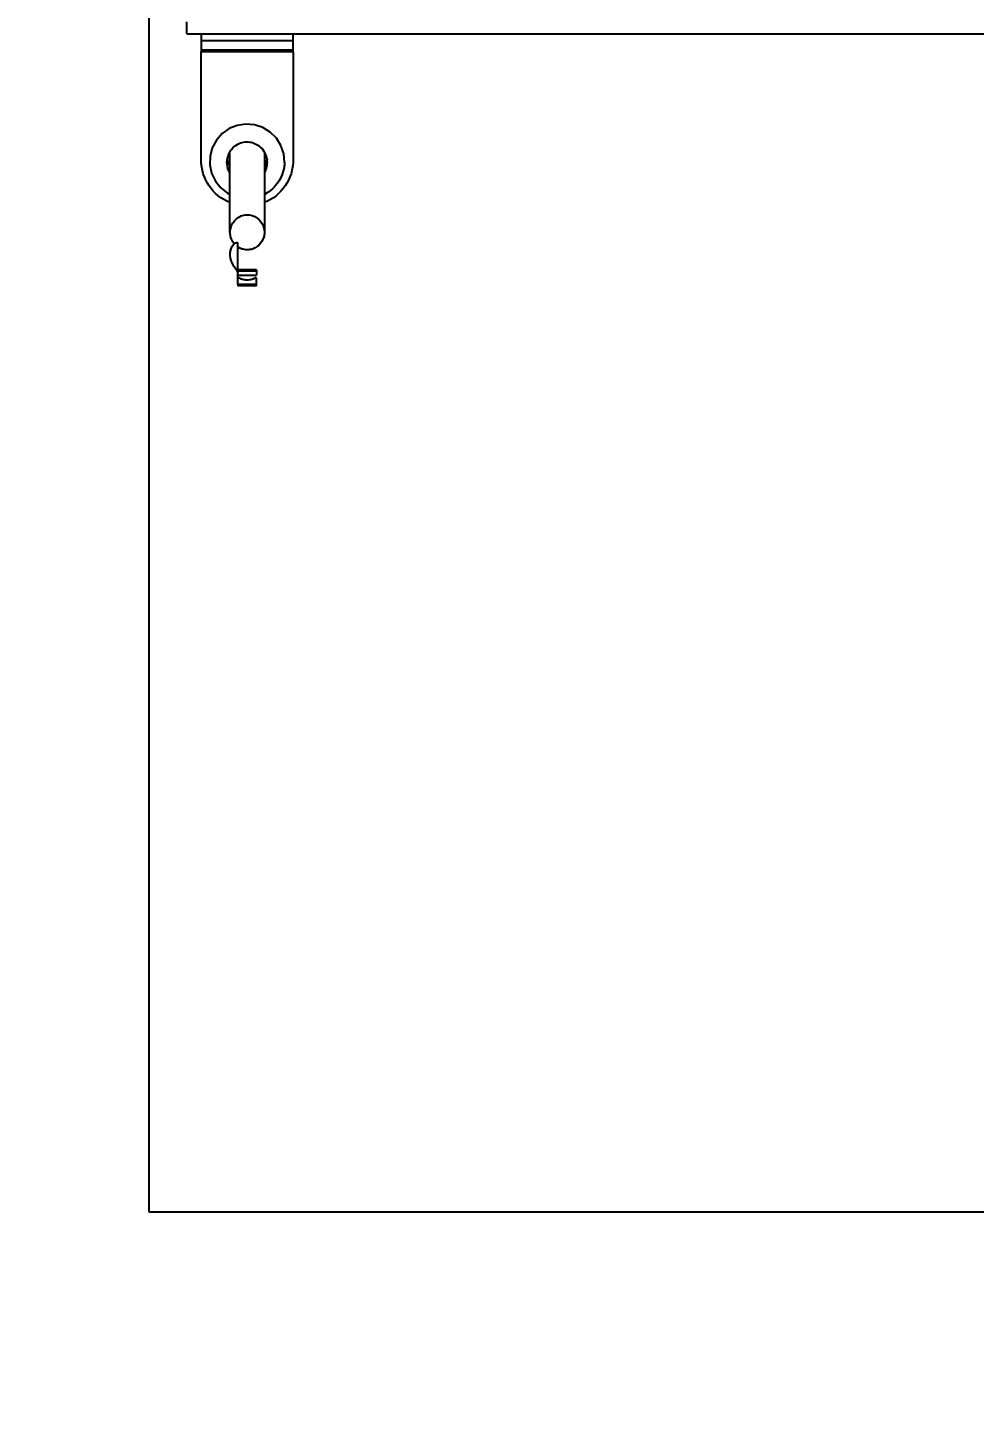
# Model space of a CAD drawing. Header units: centimetres. Extents: x 405564 to 502064, y 46284 to 60634.
# Drawn here: x 454301.14 to 454317.6, y 52484.61 to 52508.87 of the extents above; entities that cross this region are included whole.
import ezdxf
from ezdxf import colors
from ezdxf.entities.mleader import LeaderData, LeaderLine
from ezdxf.math import Vec2, Vec3
from ezdxf.xclip import XClip

# ---------------------------------------------------------------- set-up
doc = ezdxf.new("R2010")
doc.units = ezdxf.units.CM
doc.header["$XCLIPFRAME"] = 0
for name, pattern in [('3+1_3b$0$DASHED', [0.25, 0.125, -0.125]), ('DASHED', [19.05, 12.7, -6.35]), ('SLD-2点鎖線', [12.7, 6.35, -1.27, 1.27, -1.27, 1.27, -1.27]), ('SLD-実線', [0])]:
    doc.linetypes.add(name, pattern=pattern)
doc.layers.get('0').update_dxf_attribs({"color": 8, "lineweight": 9})
for name, color, linetype, lineweight in [('---___EB_draft00_ALTYAPI_helikoptermania', 8, 'Continuous', 0), ('0-KRCN-MİMARİ-220526', 8, 'Continuous', 9), ('OL_Ic', 8, 'Continuous', 9)]:
    doc.layers.add(name, color=color, linetype=linetype, lineweight=lineweight)
for name, color, linetype in [('---___EB_draft03_cihazlar', 8, 'Continuous'), ('---___EB_rev', 8, 'Continuous'), ('AS_DUV', 8, 'Continuous'), ('AS_PYZ_BINA', 8, 'Continuous')]:
    doc.layers.add(name, color=color, linetype=linetype)
doc.styles.add('Normal_ITL', font='swissi.ttf')
doc.styles.add('OLCU50', font='arial.ttf', dxfattribs={"width": 0.5, "height": 12})
doc.dimstyles.new('olcu 50', dxfattribs={"dimscale": 0.5, "dimtxt": 12, "dimasz": 0.5, "dimexe": 0, "dimexo": 0, "dimgap": 2, "dimtad": 1, "dimdec": 1, "dimrnd": 0.5, "dimdsep": 46, "dimtxsty": 'OLCU50', "dimblk1": 'SOL', "dimblk2": 'SAG', "dimsah": 1, "dimcen": 0, "dimse1": 1, "dimse2": 1, "dimadec": 0, "dimazin": 0, "dimtfac": 0.008, "dimtdec": 1, "dimtix": 1, "dimtmove": 2, "dimatfit": 3, "dimldrblk": 'SOL', "dimfxl": 1, "dimtolj": 1, "dimarcsym": 0})

# ---------------------------------------------------------------- blocks, each defined once
blk = doc.blocks.new('SMD Dizgi Makinesi')
at = {"layer": '---___EB_draft03_cihazlar', "linetype": 'SLD-実線'}
for p, q in [((275446.577, -39867.496), (275446.577, -39837.953)), ((275444.34, -39865.794), (275444.49, -39865.808)), ((275446.264, -39865.643), (275444.38, -39865.643)), ((275446.264, -39865.643), (275446.264, -39867.246)), ((275446.264, -39865.643), (275446.577, -39865.643)), ((275446.296, -39867.246), (275446.296, -39865.643)), ((275446.453, -39865.643), (275446.453, -39867.246)), ((275444.49, -39865.808), (275444.633, -39865.856)), ((275444.633, -39865.856), (275444.761, -39865.936)), ((275444.761, -39865.936), (275444.867, -39866.043)), ((275444.516, -39866.144), (275443.119, -39866.144)), ((275444.867, -39866.043), (275444.945, -39866.172)), ((275444.945, -39866.172), (275444.992, -39866.316)), ((275442.191, -39866.284), (275442.214, -39866.284)), ((275442.191, -39866.284), (275442.191, -39866.605)), ((275442.214, -39866.284), (275442.214, -39866.605)), ((275442.214, -39866.284), (275442.336, -39866.284)), ((275442.378, -39866.605), (275442.378, -39866.284)), ((275442.445, -39866.284), (275442.378, -39866.284)), ((275442.445, -39866.284), (275442.445, -39866.605)), ((275442.453, -39866.284), (275442.453, -39866.605)), ((275442.472, -39866.284), (275442.453, -39866.284)), ((275442.472, -39866.284), (275442.472, -39866.605)), ((275445.005, -39866.466), (275444.982, -39866.616)), ((275444.992, -39866.316), (275445.005, -39866.466)), ((275442.214, -39866.605), (275442.191, -39866.605)), ((275442.214, -39866.605), (275442.323, -39866.605)), ((275442.323, -39866.605), (275442.83, -39866.605)), ((275442.83, -39866.605), (275442.923, -39866.605)), ((275443.119, -39866.745), (275444.516, -39866.745)), ((275443.803, -39866.784), (275443.781, -39866.745)), ((275444.16, -39866.745), (275444.235, -39866.779)), ((275444.281, -39866.745), (275444.355, -39866.779)), ((275444.926, -39866.756), (275444.839, -39866.879)), ((275444.982, -39866.616), (275444.926, -39866.756)), ((275443.896, -39866.903), (275443.803, -39866.784)), ((275444.013, -39866.997), (275443.896, -39866.903)), ((275444.15, -39867.062), (275444.013, -39866.997)), ((275444.235, -39866.779), (275444.349, -39866.795)), ((275444.355, -39866.779), (275444.4, -39866.79)), ((275444.726, -39866.979), (275444.593, -39867.051)), ((275444.839, -39866.879), (275444.726, -39866.979)), ((275444.297, -39867.093), (275444.15, -39867.062)), ((275444.448, -39867.089), (275444.297, -39867.093)), ((275444.38, -39867.246), (275446.264, -39867.246)), ((275444.593, -39867.051), (275444.448, -39867.089)), ((275446.577, -39867.246), (275446.264, -39867.246)), ((275446.577, -39867.496), (275446.783, -39867.496))]:
    blk.add_line(p, q, dxfattribs=at)
at = {"layer": '---___EB_draft03_cihazlar', "linetype": 'SLD-2点鎖線'}
for p, q in [((275446.577, -39867.496), (275446.577, -39837.953)), ((275444.34, -39865.794), (275444.49, -39865.808)), ((275446.264, -39865.643), (275444.38, -39865.643)), ((275446.264, -39865.643), (275446.577, -39865.643)), ((275446.264, -39865.643), (275446.264, -39867.246)), ((275446.296, -39867.246), (275446.296, -39865.643)), ((275446.453, -39865.643), (275446.453, -39867.246)), ((275444.49, -39865.808), (275444.633, -39865.856)), ((275444.633, -39865.856), (275444.761, -39865.936)), ((275444.761, -39865.936), (275444.867, -39866.043)), ((275444.516, -39866.144), (275443.119, -39866.144)), ((275444.867, -39866.043), (275444.945, -39866.172)), ((275444.945, -39866.172), (275444.992, -39866.316)), ((275442.191, -39866.284), (275442.191, -39866.605)), ((275442.191, -39866.284), (275442.214, -39866.284)), ((275442.214, -39866.284), (275442.214, -39866.605)), ((275442.214, -39866.284), (275442.336, -39866.284)), ((275442.378, -39866.605), (275442.378, -39866.284)), ((275442.445, -39866.284), (275442.378, -39866.284)), ((275442.445, -39866.284), (275442.445, -39866.605)), ((275442.453, -39866.284), (275442.453, -39866.605)), ((275442.472, -39866.284), (275442.453, -39866.284)), ((275442.472, -39866.284), (275442.472, -39866.605)), ((275445.005, -39866.466), (275444.982, -39866.616)), ((275444.992, -39866.316), (275445.005, -39866.466)), ((275442.214, -39866.605), (275442.191, -39866.605)), ((275442.214, -39866.605), (275442.323, -39866.605)), ((275442.323, -39866.605), (275442.83, -39866.605)), ((275442.83, -39866.605), (275442.923, -39866.605)), ((275443.119, -39866.745), (275444.516, -39866.745)), ((275443.803, -39866.784), (275443.781, -39866.745)), ((275444.16, -39866.745), (275444.235, -39866.779)), ((275444.281, -39866.745), (275444.355, -39866.779)), ((275444.926, -39866.756), (275444.839, -39866.879)), ((275444.982, -39866.616), (275444.926, -39866.756)), ((275443.896, -39866.903), (275443.803, -39866.784)), ((275444.013, -39866.997), (275443.896, -39866.903)), ((275444.15, -39867.062), (275444.013, -39866.997)), ((275444.235, -39866.779), (275444.349, -39866.795)), ((275444.355, -39866.779), (275444.4, -39866.79)), ((275444.726, -39866.979), (275444.593, -39867.051)), ((275444.839, -39866.879), (275444.726, -39866.979)), ((275444.297, -39867.093), (275444.15, -39867.062)), ((275444.448, -39867.089), (275444.297, -39867.093)), ((275444.38, -39867.246), (275446.264, -39867.246)), ((275444.593, -39867.051), (275444.448, -39867.089)), ((275446.577, -39867.246), (275446.264, -39867.246)), ((275446.577, -39867.496), (275446.783, -39867.496))]:
    blk.add_line(p, q, dxfattribs=at)
at = {"layer": '---___EB_draft03_cihazlar', "color": 1, "linetype": '3+1_3b$0$DASHED', "ltscale": 150}
blk.add_lwpolyline([(275341.077, -39731.157), (275757.077, -39731.157), (275757.077, -39868.157), (275341.077, -39868.157), (275341.077, -39731.157)], dxfattribs=at)
at = {"layer": '---___EB_draft03_cihazlar', "color": 1}
blk.add_lwpolyline([(275426.077, -39731.157), (275672.077, -39731.157), (275672.077, -39868.157), (275426.077, -39868.157), (275426.077, -39731.157)], dxfattribs=at)
at = {"layer": '---___EB_draft03_cihazlar', "linetype": 'SLD-実線'}
for centre, major_axis, start_param, end_param in [((275444.389, -39866.42), (-0.801, 0), 4.723375, 5.920142), ((275444.362, -39866.421), (-0.647, 0), 4.746045, 5.826262), ((275443.128, -39866.444), (-0.31, 0), 4.740306, 6.846879), ((275443.119, -39866.442), (-0.307, 0), 0.855569, 4.710572), ((275444.337, -39866.447), (-0.359, 0), 1.604229, 5.226821), ((275444.461, -39866.425), (-0.342, 0), 4.892094, 5.269936), ((275442.609, -39866.445), (-0.319, 0), 5.738517, 6.827854), ((275444.389, -39866.469), (-0.801, 0), 0.363043, 1.559811)]:
    blk.add_ellipse(centre, major_axis=major_axis, ratio=0.969208, start_param=start_param, end_param=end_param, dxfattribs=at)
at = {"layer": '---___EB_draft03_cihazlar', "linetype": 'SLD-2点鎖線'}
for centre, major_axis, start_param, end_param in [((275444.389, -39866.42), (-0.801, 0), 4.723375, 5.920142), ((275444.362, -39866.421), (-0.647, 0), 4.746045, 5.826262), ((275443.128, -39866.444), (-0.31, 0), 4.740306, 6.846879), ((275443.119, -39866.442), (-0.307, 0), 0.855569, 4.710572), ((275444.337, -39866.447), (-0.359, 0), 1.604229, 5.226821), ((275444.461, -39866.425), (-0.342, 0), 4.892094, 5.269936), ((275442.609, -39866.445), (-0.319, 0), 5.738517, 6.827854), ((275444.389, -39866.469), (-0.801, 0), 0.363043, 1.559811)]:
    blk.add_ellipse(centre, major_axis=major_axis, ratio=0.969208, start_param=start_param, end_param=end_param, dxfattribs=at)
at = {"layer": '---___EB_draft03_cihazlar', "linetype": 'SLD-実線'}
blk.add_open_spline([(275442.923, -39866.605), (275442.929, -39866.607), (275442.941, -39866.612), (275442.937, -39866.645), (275442.908, -39866.686), (275442.855, -39866.722), (275442.788, -39866.744), (275442.71, -39866.747), (275442.63, -39866.73), (275442.556, -39866.694), (275442.497, -39866.653), (275442.454, -39866.62), (275442.429, -39866.606), (275442.419, -39866.605), (275442.417, -39866.605)], degree=3, knots=[0, 0, 0, 0, 0.092756, 0.185662, 0.274898, 0.358095, 0.443333, 0.52935, 0.620339, 0.711524, 0.798489, 0.881363, 0.968399, 1, 1, 1, 1], dxfattribs=at)
at = {"layer": '---___EB_draft03_cihazlar', "linetype": 'SLD-2点鎖線'}
blk.add_open_spline([(275442.923, -39866.605), (275442.929, -39866.607), (275442.941, -39866.612), (275442.937, -39866.645), (275442.908, -39866.686), (275442.855, -39866.722), (275442.788, -39866.744), (275442.71, -39866.747), (275442.63, -39866.73), (275442.556, -39866.694), (275442.497, -39866.653), (275442.454, -39866.62), (275442.429, -39866.606), (275442.419, -39866.605), (275442.417, -39866.605)], degree=3, knots=[0, 0, 0, 0, 0.092756, 0.185662, 0.274898, 0.358095, 0.443333, 0.52935, 0.620339, 0.711524, 0.798489, 0.881363, 0.968399, 1, 1, 1, 1], dxfattribs=at)
blk = doc.blocks.new('SOL')
at = {"color": 0}
for p, q in [((0, 50), (0, -7)), ((-7, 0), (7, 0))]:
    blk.add_line(p, q, dxfattribs=at)
at = {"color": 1}
blk.add_circle((0, 0), 3, dxfattribs=at)
blk = doc.blocks.new('SAG')
at = {"color": 0}
for p, q in [((0, -50), (0, 7)), ((7, 0), (-7, 0))]:
    blk.add_line(p, q, dxfattribs=at)
at = {"color": 1}
blk.add_circle((0, 0), 3, dxfattribs=at)
blk = doc.blocks.new('*D697')
at = {"layer": '---___EB_rev', "color": 0, "lineweight": -2, "transparency": 16777216}
blk.add_line((16239.43, -8159.436), (16375.93, -8159.436), dxfattribs=at)
at = {"layer": 'Defpoints', "color": 0, "transparency": 16777216}
for p in [(16239.18, -8145.744), (16376.18, -8145.744), (16376.18, -8159.436)]:
    blk.add_point(p, dxfattribs=at)
at = {"layer": '---___EB_rev', "color": 0, "lineweight": -2, "transparency": 16777216, "xscale": 0.25, "yscale": 0.25, "zscale": 0.25, "rotation": 180}
blk.add_blockref('SOL', (16239.18, -8159.436), dxfattribs=at)
at = {"layer": '---___EB_rev', "color": 0, "lineweight": -2, "transparency": 16777216, "xscale": 0.25, "yscale": 0.25, "zscale": 0.25}
blk.add_blockref('SAG', (16376.18, -8159.436), dxfattribs=at)
at = {"layer": '---___EB_rev', "color": 0, "transparency": 16777216, "insert": (16307.68, -8152.305), "char_height": 12, "attachment_point": 5, "style": 'OLCU50'}
blk.add_mtext('\\A1;137', dxfattribs=at)
blk = doc.blocks.new('OPK-site-surrounding-R01')
at = {"layer": '---___EB_draft00_ALTYAPI_helikoptermania', "linetype": 'DASHED', "ltscale": 10}
blk.add_lwpolyline([(-21668.13, -4404.858), (1451.358, 6572.384)], dxfattribs=at)
blk = doc.blocks.new('A$C6A10306C')
ref = blk.add_blockref('OPK-site-surrounding-R01', (5135.68, -3851.454))
XClip(ref).set_block_clipping_path([(-5135.679684336, -9648.5463532069), (26364.320315664, 3851.4536467931)])
blk = doc.blocks.new('A$Ca63a641c')
at = {"layer": 'AS_PYZ_BINA'}
ml = blk.add_multileader_mtext('Standard', dxfattribs=at)
ml.set_content('EST boyalı panel çit ve panel çit kapı (AS 51.101)', color=256, style='Normal_ITL')
ml.set_leader_properties()
ml.build(insert=Vec2(0, 0))
ml.multileader.update_dxf_attribs({"dogleg_length": 0.379, "arrow_head_size": 17.043, "scale": 75})
ctx = ml.context
ctx.base_point, ctx.scale, ctx.char_height, ctx.arrow_head_size, ctx.landing_gap_size, ctx.plane_origin = Vec3(140.513, 464.302), 75, 20, 17.043, 14.202, Vec3(92.505, 620.113)
notes = []
notes.append((ctx, [(0, (1, 1, 0), (112.109, 464.302), (1, 0), 28.404, [(0, [(68.504, 410)], 0, [])])]))
ctx.mtext.insert, ctx.mtext.width, ctx.mtext.flow_direction = Vec3(154.715, 477.513), 604.56338, 5
for ctx, leaders in notes:
    for number, flags, end, landing, length, lines in leaders:
        leader = LeaderData()
        leader.index, (leader.has_last_leader_line, leader.has_dogleg_vector, leader.attachment_direction) = number, flags
        leader.last_leader_point, leader.dogleg_vector, leader.dogleg_length = Vec3(end), Vec3(landing), length
        for number, points, colour, breaks in lines:
            line = LeaderLine()
            line.index, line.vertices, line.color, line.breaks = number, Vec3.list(points), colors.encode_raw_color(colour), breaks
            leader.lines.append(line)
        ctx.leaders.append(leader)
blk = doc.blocks.new('A$C85dec720')
at = {"layer": 'OL_Ic'}
blk.add_blockref('A$Ca63a641c', (5315.078, 5344.253, 28.4), dxfattribs=at)
blk = doc.blocks.new('A$C6A10300A')
at = {"layer": '---___EB_draft03_cihazlar', "xscale": -1, "rotation": 270}
blk.add_blockref('SMD Dizgi Makinesi', (56107.337, -283571.821), dxfattribs=at)
at = {"layer": 'AS_DUV'}
ref = blk.add_blockref('A$C85dec720', (28900.964, -17748.984), dxfattribs=dict(at, rotation=105.0255580063709))
XClip(ref).set_block_clipping_path([(6220.3367769278, 6783.7313721173), (4126.4071464743, -1017.0000000052), (7354.8298234051, -1883.5969356479), (9448.7594538586, 5917.1344364745)])
at = {"layer": '---___EB_rev'}
dim = blk.add_linear_dim(base=(16376.18, -8159.436), p1=(16239.18, -8145.744), p2=(16376.18, -8145.744), dimstyle='olcu 50', override={"dimfxl": 0.15, "dimfxlon": 1, "dimarcsym": 2}, dxfattribs=at)
dim.commit()
dim.dimension.update_dxf_attribs({"geometry": '*D697', "text_midpoint": (16307.68, -8152.305)})

msp = doc.modelspace()

# ---------------------------------------------------------------- block references
at = {"layer": '0-KRCN-MİMARİ-220526'}
msp.add_blockref('A$C6A10300A', (438064.066, 60634.016), dxfattribs=at)

# ---------------------------------------------------------------- next in the draw order: block references
msp.add_blockref('A$C6A10306C', (470564.066, 60634.016), dxfattribs=at)

doc.saveas('drawing.dxf')
